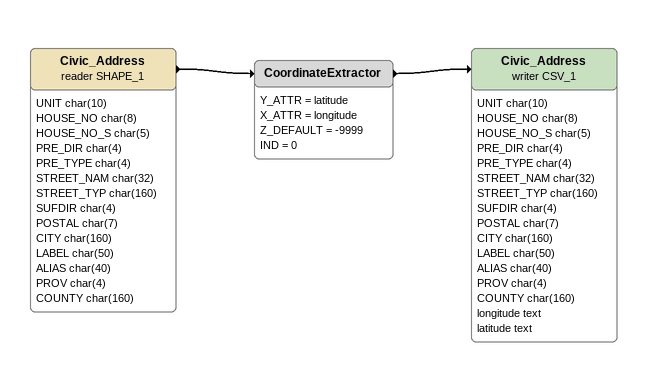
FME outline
Civic_Address (reader SHAPE_1)
    attributes: UNIT char(10), HOUSE_NO char(8), HOUSE_NO_S char(5), PRE_DIR char(4), PRE_TYPE char(4), STREET_NAM char(32), STREET_TYP char(160), SUFDIR char(4), POSTAL char(7), CITY char(160), LABEL char(50), ALIAS char(40), PROV char(4), COUNTY char(160)
    -> CoordinateExtractor
CoordinateExtractor
    Y_ATTR = latitude
    X_ATTR = longitude
    Z_DEFAULT = -9999
    IND = 0
    -> Civic_Address (writer CSV_1)
Civic_Address (writer CSV_1)
    attributes: UNIT char(10), HOUSE_NO char(8), HOUSE_NO_S char(5), PRE_DIR char(4), PRE_TYPE char(4), STREET_NAM char(32), STREET_TYP char(160), SUFDIR char(4), POSTAL char(7), CITY char(160), LABEL char(50), ALIAS char(40), PROV char(4), COUNTY char(160), longitude text, latitude text
